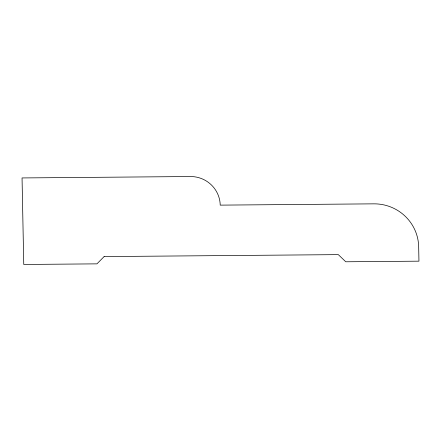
<?xml version="1.0" encoding="UTF-8"?>
<svg xmlns="http://www.w3.org/2000/svg" width="441" height="441" viewBox="0 0 441 441"><rect width="100%" height="100%" fill="white"/><g stroke="black" fill="none" stroke-linecap="round" stroke-linejoin="round"><path stroke-width="0.66" d="M104.115 256.585L96.937 263.856L23.753 264.468L22.05 177.938L190.374 176.532A29.332 28.792 18 0 1 220.219 205.131L373.907 203.847A43.995 43.185 18 0 1 418.669 246.745L418.95 261.166L345.766 261.778L338.302 254.628L104.115 256.585"/></g></svg>
